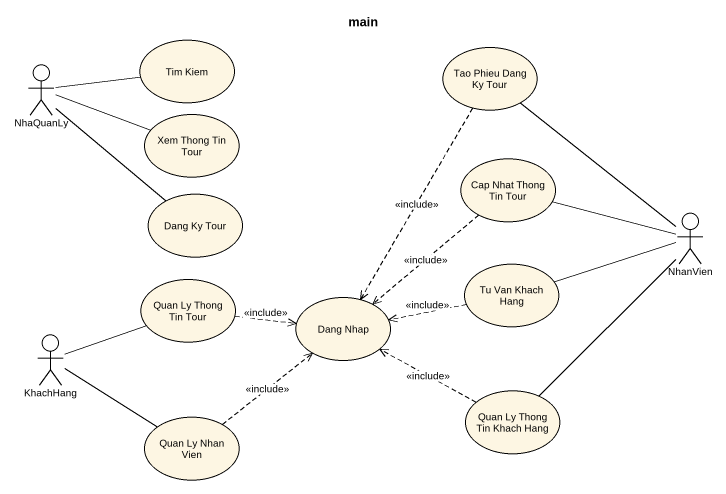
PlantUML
@startuml
title main
usecase "Tim Kiem" as Tim_Kiem
usecase "Tao Phieu Dang Ky Tour" as Tao_Phieu_Dang_Ky_Tour
actor NhaQuanLy
usecase "Xem Thong Tin Tour" as Xem_Thong_Tin_Tour
usecase "Cap Nhat Thong Tin Tour" as Cap_Nhat_Thong_Tin_Tour
usecase "Dang Ky Tour" as Dang_Ky_Tour
actor NhanVien
usecase "Quan Ly Thong Tin Tour" as Quan_Ly_Thong_Tin_Tour
usecase "Dang Nhap" as Dang_Nhap
usecase "Tu Van Khach Hang" as Tu_Van_Khach_Hang
actor KhachHang
usecase "Quan Ly Nhan Vien" as Quan_Ly_Nhan_Vien
usecase "Quan Ly Thong Tin Khach Hang" as Quan_Ly_Thong_Tin_Khach_Hang
Tao_Phieu_Dang_Ky_Tour ..> Dang_Nhap : <<include>>
NhaQuanLy -right- Tim_Kiem
NhaQuanLy -right- Xem_Thong_Tin_Tour
NhaQuanLy -- Dang_Ky_Tour
Cap_Nhat_Thong_Tin_Tour ..> Dang_Nhap : <<include>>
NhanVien -up- Tao_Phieu_Dang_Ky_Tour
NhanVien -left- Cap_Nhat_Thong_Tin_Tour
NhanVien -left- Tu_Van_Khach_Hang
NhanVien -- Quan_Ly_Thong_Tin_Khach_Hang
Quan_Ly_Thong_Tin_Tour .right.> Dang_Nhap : <<include>>
Tu_Van_Khach_Hang .left.> Dang_Nhap : <<include>>
KhachHang -right- Quan_Ly_Thong_Tin_Tour
KhachHang -right- Quan_Ly_Nhan_Vien
Quan_Ly_Nhan_Vien .up.> Dang_Nhap : <<include>>
Quan_Ly_Thong_Tin_Khach_Hang .left.> Dang_Nhap : <<include>>
@enduml
